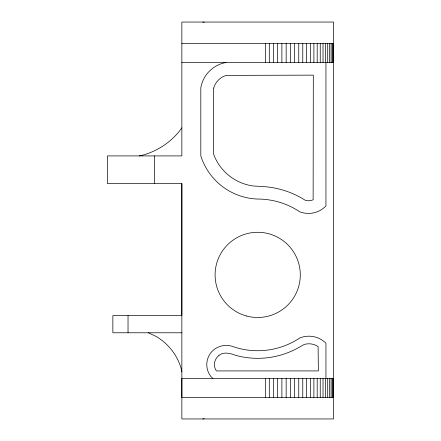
<?xml version="1.0" encoding="UTF-8"?>
<svg xmlns="http://www.w3.org/2000/svg" width="441" height="441" viewBox="0 0 441 441"><rect width="100%" height="100%" fill="white"/><g stroke="black" fill="none" stroke-linecap="round" stroke-linejoin="round"><path stroke-width="0.66" d="M181.852 332.784L181.852 397.462L333.534 397.462L333.534 378.499L181.852 378.499L181.852 418.95L333.534 418.95L333.534 22.05L181.852 22.05L181.852 155.916L107.466 155.916L107.466 183.627L181.852 183.627L181.852 332.784L112.863 332.784L112.863 315.591L181.852 315.591L181.852 183.627M181.852 127.862L179.283 131.346A71.971 71.971 0 0 1 143.413 154.956L139.284 155.916M202.843 418.95L204.2 418.73M181.852 43.538L333.534 43.538M181.852 62.501L333.534 62.501M202.832 22.05L204.189 22.27M148.369 332.784L156.213 336.489A55.39 55.39 0 0 1 180.876 367.48L181.852 371.928M212.904 378.499L210.881 376.515A19.31 19.31 0 0 1 210.66 353.004C215.831 346.213 225.379 343.556 233.311 346.709A75.841 75.841 0 0 0 299.825 337.949A24.216 24.216 0 0 1 325.949 343.208L325.949 378.499M333.082 43.538L333.082 62.501M333.082 378.499L333.082 397.462M332.266 43.538L332.266 62.501M332.266 378.499L332.266 397.462M331.092 43.538L331.092 62.501M331.092 378.499L331.092 397.462M329.57 43.538L329.57 62.501M329.57 378.499L329.57 397.462M327.707 43.538L327.707 62.501M327.707 378.499L327.707 397.462M325.949 62.501L325.949 205.953A24.255 24.255 0 0 1 299.825 211.829A75.841 75.841 0 0 0 257.693 199.051A61.889 61.889 0 0 1 200.809 155.916L200.809 87.781A30.964 30.964 0 0 1 226.09 62.501M325.524 43.538L325.524 62.501M325.524 378.499L325.524 397.462M323.027 43.538L323.027 62.501M323.027 378.499L323.027 397.462M320.243 43.538L320.243 62.501M320.243 378.499L320.243 397.462M317.195 43.538L317.195 62.501M317.195 378.499L317.195 397.462M313.893 43.538L313.893 62.501M313.893 378.499L313.893 397.462M310.376 43.538L310.376 62.501M310.376 378.499L310.376 397.462M306.66 43.538L306.66 62.501M306.66 378.499L306.66 397.462M302.774 43.538L302.774 62.501M302.774 378.499L302.774 397.462M298.755 43.538L298.755 62.501M298.755 378.499L298.755 397.462M294.621 43.538L294.621 62.501M294.621 378.499L294.621 397.462M290.415 43.538L290.415 62.501M290.415 378.499L290.415 397.462M286.159 43.538L286.159 62.501M286.159 378.499L286.159 397.462M281.887 43.538L281.887 62.501M281.887 378.499L281.887 397.462M277.632 43.538L277.632 62.501M277.632 378.499L277.632 397.462M273.426 43.538L273.426 62.501M273.426 378.499L273.426 397.462M269.297 43.538L269.297 62.501M269.297 378.499L269.297 397.462M265.465 43.538L265.465 62.501M265.465 378.499L265.465 397.462M154.576 155.916L154.576 183.627M128.033 315.591L128.033 332.784M213.698 88.09L213.45 153.628L214.646 156.809A49.232 49.232 0 0 0 253.101 185.97L263.475 186.593A88.487 88.487 0 0 1 301.936 198.257L305.398 200.352A11.598 11.598 0 0 0 313.138 199.767L313.308 75.141L226.398 75.383A18.307 18.307 0 0 0 213.698 88.09M218.907 355.429L216.774 357.607A11.664 11.664 0 0 0 215.357 369.178L216.382 370.92L318.363 370.92L318.104 346.56A16.626 16.626 0 0 0 304.191 344.46L299.406 347.144A83.426 83.426 0 0 1 236.1 355.479C230.615 353.588 223.978 351.245 218.907 355.429M246.668 316.037L244 315.227A42.595 42.595 0 0 1 228.912 243.487A42.595 42.595 0 0 1 299.07 264.765A42.595 42.595 0 0 1 246.668 316.037"/></g></svg>
